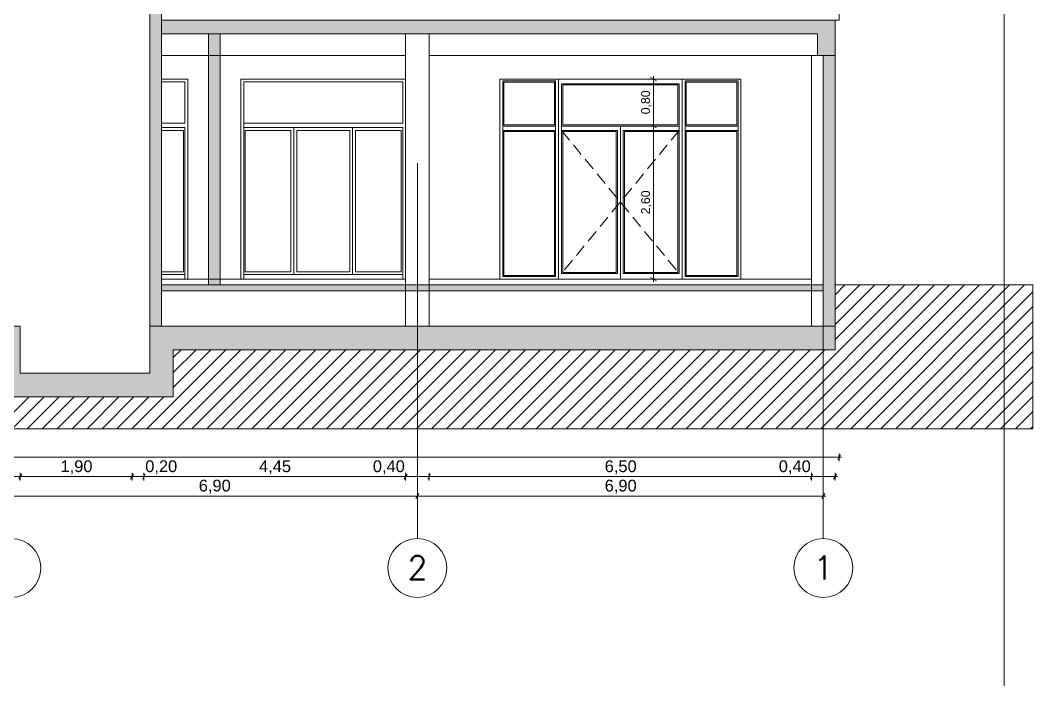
# Model space of a CAD drawing. Header units: metres. Extents: x 476297 to 476657, y 4620828 to 4621206.
# Drawn here: x 476561.08 to 476578.29, y 4621134.24 to 4621145.55 of the extents above; entities that cross this region are included whole.
import ezdxf

# ---------------------------------------------------------------- set-up
doc = ezdxf.new("R2010")
doc.units = ezdxf.units.M
doc.header["$MEASUREMENT"] = 0
doc.linetypes.add('Hidden Line', pattern=[0.3175, 0.211667, -0.105833])
for name, color, linetype in [('0_0 Architecture', 7, 'Continuous'), ('2D Drafting - General_Pen_No__250', 7, 'Continuous'), ('2D Drafting - General_Pen_No__7', 7, 'Continuous'), ('Annotation - Text_Pen_No__7', 7, 'Continuous'), ('gegmebi_Pen_No__7', 7, 'Continuous'), ('New2D Drafting - General_Pen_No__250', 7, 'Continuous'), ('New2D Drafting - General_Pen_No__250_Pen_No__7', 7, 'Continuous'), ('New2D Drafting - General_Pen_No__7', 7, 'Continuous'), ('New_________ _________ ___2', 7, 'Continuous'), ('Newgegmebi_Pen_No__7', 7, 'Continuous'), ('Newreg_nak', 7, 'Continuous'), ('NewStructural - Bearing', 7, 'Continuous'), ('zoma', 7, 'Continuous'), ('zoma_Pen_No__5_Pen_No__5', 7, 'Continuous')]:
    doc.layers.add(name, color=color, linetype=linetype)
doc.styles.add('GENERATED_STYLE_1', font='arial.ttf')
doc.styles.add('GENERATED_STYLE_2', font='arial.ttf')
doc.dimstyles.new('GENERATED_STYLE__1', dxfattribs={"dimtxt": 0.2, "dimasz": 0.064421, "dimexe": 0.18, "dimexo": 0.003, "dimgap": 0.09, "dimtad": 1, "dimtih": 1, "dimtoh": 1, "dimzin": 0, "dimdsep": 46, "dimtxsty": 'GENERATED_STYLE_2', "dimblk": 'ARROWHEAD_2', "dimblk1": 'ARROWHEAD_2', "dimblk2": 'ARROWHEAD_2', "dimcen": 0.09, "dimclrd": 142, "dimclre": 142, "dimclrt": 142, "dimadec": 0, "dimazin": 0, "dimtfac": 1, "dimtdec": 4, "dimtmove": 0, "dimatfit": 3, "dimfxl": 1, "dimtolj": 1, "dimtzin": 0, "dimarcsym": 0})
doc.dimstyles.new('GENERATED_STYLE__12', dxfattribs={"dimtxt": 0.15, "dimasz": 0.076, "dimexe": 0.18, "dimexo": 0.003, "dimgap": 0.09, "dimtad": 1, "dimzin": 0, "dimdsep": 46, "dimtxsty": 'GENERATED_STYLE_1', "dimblk": 'ARROWHEAD_2', "dimblk1": 'ARROWHEAD_2', "dimblk2": 'ARROWHEAD_2', "dimcen": 0.09, "dimclrd": 142, "dimclre": 142, "dimclrt": 142, "dimadec": 0, "dimazin": 0, "dimtfac": 1, "dimtdec": 4, "dimtmove": 0, "dimatfit": 3, "dimfxl": 1, "dimtolj": 1, "dimtzin": 0, "dimarcsym": 0})

# ---------------------------------------------------------------- blocks, each defined once
blk = doc.blocks.new('*D105', base_point=(476844.527, 4621385.791))
at = {"layer": 'zoma', "color": 142, "linetype": 'Continuous', "lineweight": 0, "transparency": 16777216}
for p, q in [((476533.019, 4621138.123), (476533.061, 4621138.123)), ((476533.085, 4621138.165), (476533.036, 4621138.081)), ((476533.061, 4621138.059), (476533.061, 4621138.187)), ((476533.061, 4621138.123), (476575.001, 4621138.123)), ((476574.976, 4621138.081), (476575.025, 4621138.165)), ((476575.001, 4621138.059), (476575.001, 4621138.187)), ((476575.001, 4621138.123), (476575.042, 4621138.123))]:
    blk.add_line(p, q, dxfattribs=at)
at = {"layer": 'zoma', "color": 142, "lineweight": 0, "transparency": 16777216, "insert": (476553.689, 4621138.163), "char_height": 0.2, "attachment_point": 7, "style": 'GENERATED_STYLE_2'}
blk.add_mtext('\\A1;{\\pql;\\fArial CYR|b0|i0|c204|p34;41,94}', dxfattribs=at)
blk = doc.blocks.new('ARROWHEAD_2')
at = {"color": 0, "linetype": 'Continuous', "lineweight": 0}
for p, q in [((0, 0), (-1, 0)), ((-0.38, -0.66), (0.38, 0.66))]:
    blk.add_line(p, q, dxfattribs=at)
blk = doc.blocks.new('*D110', base_point=(476844.527, 4621385.791))
at = {"layer": 'zoma', "color": 142, "linetype": 'Continuous', "lineweight": 0, "transparency": 16777216}
for p, q in [((476560.955, 4621137.507), (476560.906, 4621137.423)), ((476560.931, 4621137.401), (476560.931, 4621137.529)), ((476560.931, 4621137.465), (476567.831, 4621137.465)), ((476567.855, 4621137.507), (476567.806, 4621137.423)), ((476567.831, 4621137.401), (476567.831, 4621137.529))]:
    blk.add_line(p, q, dxfattribs=at)
at = {"layer": 'zoma', "color": 142, "lineweight": 0, "transparency": 16777216, "insert": (476564.115, 4621137.505), "char_height": 0.2, "attachment_point": 7, "style": 'GENERATED_STYLE_2'}
blk.add_mtext('\\A1;{\\pql;\\fArial CYR|b0|i0|c204|p34;6,90}', dxfattribs=at)
blk = doc.blocks.new('*D111', base_point=(476844.527, 4621385.791))
at = {"layer": 'zoma', "color": 142, "linetype": 'Continuous', "lineweight": 0, "transparency": 16777216}
for p, q in [((476567.855, 4621137.507), (476567.806, 4621137.423)), ((476567.831, 4621137.401), (476567.831, 4621137.529)), ((476567.831, 4621137.465), (476574.731, 4621137.465)), ((476574.706, 4621137.423), (476574.755, 4621137.507)), ((476574.731, 4621137.401), (476574.731, 4621137.529)), ((476574.731, 4621137.465), (476574.772, 4621137.465))]:
    blk.add_line(p, q, dxfattribs=at)
at = {"layer": 'zoma', "color": 142, "lineweight": 0, "transparency": 16777216, "insert": (476571.015, 4621137.505), "char_height": 0.2, "attachment_point": 7, "style": 'GENERATED_STYLE_2'}
blk.add_mtext('\\A1;{\\pql;\\fArial CYR|b0|i0|c204|p34;6,90}', dxfattribs=at)
blk = doc.blocks.new('*D120', base_point=(476844.527, 4621385.791))
at = {"layer": 'zoma', "color": 142, "linetype": 'Continuous', "lineweight": 0, "transparency": 16777216}
for p, q in [((476560.805, 4621137.837), (476560.756, 4621137.752)), ((476560.781, 4621137.731), (476560.781, 4621137.858)), ((476560.781, 4621137.794), (476561.081, 4621137.794)), ((476561.105, 4621137.837), (476561.056, 4621137.752)), ((476561.081, 4621137.731), (476561.081, 4621137.858))]:
    blk.add_line(p, q, dxfattribs=at)
blk = doc.blocks.new('*D121', base_point=(476844.527, 4621385.791))
at = {"layer": 'zoma', "color": 142, "linetype": 'Continuous', "lineweight": 0, "transparency": 16777216}
for p, q in [((476561.105, 4621137.837), (476561.056, 4621137.752)), ((476561.081, 4621137.731), (476561.081, 4621137.858)), ((476561.081, 4621137.794), (476562.981, 4621137.794)), ((476563.005, 4621137.837), (476562.956, 4621137.752)), ((476562.981, 4621137.731), (476562.981, 4621137.858))]:
    blk.add_line(p, q, dxfattribs=at)
at = {"layer": 'zoma', "color": 142, "lineweight": 0, "transparency": 16777216, "insert": (476561.765, 4621137.834), "char_height": 0.2, "attachment_point": 7, "style": 'GENERATED_STYLE_2'}
blk.add_mtext('\\A1;{\\pql;\\fArial CYR|b0|i0|c204|p34;1,90}', dxfattribs=at)
blk = doc.blocks.new('*D122', base_point=(476844.527, 4621385.791))
at = {"layer": 'zoma', "color": 142, "linetype": 'Continuous', "lineweight": 0, "transparency": 16777216}
for p, q in [((476563.005, 4621137.837), (476562.956, 4621137.752)), ((476562.981, 4621137.731), (476562.981, 4621137.858)), ((476562.981, 4621137.794), (476563.181, 4621137.794)), ((476563.205, 4621137.837), (476563.156, 4621137.752)), ((476563.181, 4621137.731), (476563.181, 4621137.858))]:
    blk.add_line(p, q, dxfattribs=at)
blk = doc.blocks.new('*D123', base_point=(476844.527, 4621385.791))
at = {"layer": 'zoma', "color": 142, "linetype": 'Continuous', "lineweight": 0, "transparency": 16777216}
for p, q in [((476563.205, 4621137.837), (476563.156, 4621137.752)), ((476563.181, 4621137.731), (476563.181, 4621137.858)), ((476563.181, 4621137.794), (476567.631, 4621137.794)), ((476567.655, 4621137.837), (476567.606, 4621137.752)), ((476567.631, 4621137.731), (476567.631, 4621137.858))]:
    blk.add_line(p, q, dxfattribs=at)
at = {"layer": 'zoma', "color": 142, "lineweight": 0, "transparency": 16777216, "char_height": 0.2, "attachment_point": 7, "style": 'GENERATED_STYLE_2'}
for s, insert in [('\\A1;{\\pql;\\fArial CYR|b0|i0|c204|p34;0,20}', (476563.205, 4621137.834)), ('\\A1;{\\pql;\\fArial CYR|b0|i0|c204|p34;4,45}', (476565.14, 4621137.834)), ('\\A1;{\\pql;\\fArial CYR|b0|i0|c204|p34;0,40}', (476567.074, 4621137.834))]:
    blk.add_mtext(s, dxfattribs=dict(at, insert=insert))
blk = doc.blocks.new('*D124', base_point=(476844.527, 4621385.791))
at = {"layer": 'zoma', "color": 142, "linetype": 'Continuous', "lineweight": 0, "transparency": 16777216}
for p, q in [((476567.655, 4621137.837), (476567.606, 4621137.752)), ((476567.631, 4621137.731), (476567.631, 4621137.858)), ((476567.631, 4621137.794), (476568.031, 4621137.794)), ((476568.055, 4621137.837), (476568.006, 4621137.752)), ((476568.031, 4621137.731), (476568.031, 4621137.858))]:
    blk.add_line(p, q, dxfattribs=at)
blk = doc.blocks.new('*D125', base_point=(476844.527, 4621385.791))
at = {"layer": 'zoma', "color": 142, "linetype": 'Continuous', "lineweight": 0, "transparency": 16777216}
for p, q in [((476568.055, 4621137.837), (476568.006, 4621137.752)), ((476568.031, 4621137.731), (476568.031, 4621137.858)), ((476568.031, 4621137.794), (476574.531, 4621137.794)), ((476574.555, 4621137.837), (476574.506, 4621137.752)), ((476574.531, 4621137.731), (476574.531, 4621137.858))]:
    blk.add_line(p, q, dxfattribs=at)
at = {"layer": 'zoma', "color": 142, "lineweight": 0, "transparency": 16777216, "char_height": 0.2, "attachment_point": 7, "style": 'GENERATED_STYLE_2'}
for s, insert in [('\\A1;{\\pql;\\fArial CYR|b0|i0|c204|p34;6,50}', (476571.015, 4621137.834)), ('\\A1;{\\pql;\\fArial CYR|b0|i0|c204|p34;0,40}', (476573.974, 4621137.834))]:
    blk.add_mtext(s, dxfattribs=dict(at, insert=insert))
blk = doc.blocks.new('*D126', base_point=(476844.527, 4621385.791))
at = {"layer": 'zoma', "color": 142, "linetype": 'Continuous', "lineweight": 0, "transparency": 16777216}
for p, q in [((476574.555, 4621137.837), (476574.506, 4621137.752)), ((476574.531, 4621137.731), (476574.531, 4621137.858)), ((476574.531, 4621137.794), (476574.931, 4621137.794)), ((476574.906, 4621137.752), (476574.955, 4621137.837)), ((476574.931, 4621137.731), (476574.931, 4621137.858)), ((476574.931, 4621137.794), (476574.972, 4621137.794))]:
    blk.add_line(p, q, dxfattribs=at)
blk = doc.blocks.new('*D520', base_point=(476844.527, 4621385.791))
at = {"layer": 'zoma', "color": 142, "linetype": 'Continuous', "lineweight": 0, "transparency": 16777216}
for p, q in [((476571.793, 4621143.781), (476571.893, 4621143.723)), ((476571.918, 4621143.752), (476571.768, 4621143.752)), ((476571.843, 4621141.152), (476571.843, 4621143.752)), ((476571.918, 4621141.152), (476571.768, 4621141.152)), ((476571.793, 4621141.181), (476571.893, 4621141.123)), ((476571.843, 4621141.103), (476571.843, 4621141.152))]:
    blk.add_line(p, q, dxfattribs=at)
at = {"layer": 'zoma', "color": 142, "lineweight": 0, "transparency": 16777216, "insert": (476571.813, 4621142.252), "char_height": 0.15, "attachment_point": 7, "rotation": 90, "style": 'GENERATED_STYLE_1'}
blk.add_mtext('\\A1;{\\pql;\\fArial|b0|i0|c0|p34;2,60}', dxfattribs=at)
blk = doc.blocks.new('*D521', base_point=(476844.527, 4621385.791))
at = {"layer": 'zoma', "color": 142, "linetype": 'Continuous', "lineweight": 0, "transparency": 16777216}
for p, q in [((476571.918, 4621144.552), (476571.768, 4621144.552)), ((476571.893, 4621144.523), (476571.793, 4621144.581)), ((476571.843, 4621144.552), (476571.843, 4621144.601)), ((476571.843, 4621143.752), (476571.843, 4621144.552)), ((476571.793, 4621143.781), (476571.893, 4621143.723)), ((476571.918, 4621143.752), (476571.768, 4621143.752))]:
    blk.add_line(p, q, dxfattribs=at)
at = {"layer": 'zoma', "color": 142, "lineweight": 0, "transparency": 16777216, "insert": (476571.813, 4621143.952), "char_height": 0.15, "attachment_point": 7, "rotation": 90, "style": 'GENERATED_STYLE_1'}
blk.add_mtext('\\A1;{\\pql;\\fArial|b0|i0|c0|p34;0,80}', dxfattribs=at)

msp = doc.modelspace()

# ---------------------------------------------------------------- hatches: boundary and pattern name
at = {"layer": '0_0 Architecture', "linetype": 'Continuous', "lineweight": 0}
msp.add_hatch(color=250, dxfattribs=at).paths.add_polyline_path([(476533.131, 4621139.952), (476533.131, 4621140.352), (476544.781, 4621140.352), (476544.781, 4621139.552), (476546.981, 4621139.552), (476546.981, 4621140.352), (476561.081, 4621140.352), (476561.081, 4621139.552), (476563.281, 4621139.552), (476563.281, 4621140.352), (476574.931, 4621140.352), (476574.931, 4621139.952), (476563.68, 4621139.952), (476563.68, 4621139.152), (476560.681, 4621139.152), (476560.681, 4621139.952), (476547.38, 4621139.952), (476547.38, 4621139.152), (476544.381, 4621139.152), (476544.381, 4621139.952)])
at = {"layer": '2D Drafting - General_Pen_No__250', "linetype": 'Continuous', "lineweight": 0}
for points in [[(476563.481, 4621145.322), (476563.481, 4621145.552), (476574.931, 4621145.552), (476574.931, 4621144.952), (476574.631, 4621144.952), (476574.631, 4621145.322)], [(476563.481, 4621140.952), (476563.481, 4621141.052), (476574.731, 4621141.052), (476574.731, 4621140.952)]]:
    msp.add_hatch(color=7, dxfattribs=at).paths.add_polyline_path(points)
at = {"layer": 'New2D Drafting - General_Pen_No__250', "linetype": 'Continuous', "lineweight": 0}
for points in [[(476563.281, 4621156.582), (476563.481, 4621156.582), (476563.481, 4621140.352), (476563.281, 4621140.352)], [(476574.731, 4621144.952), (476574.931, 4621144.952), (476574.931, 4621140.352), (476574.731, 4621140.352)]]:
    msp.add_hatch(color=154, dxfattribs=at).paths.add_polyline_path(points)
at = {"layer": 'New2D Drafting - General_Pen_No__250_Pen_No__7', "linetype": 'Continuous', "lineweight": 0}
msp.add_hatch(color=7, dxfattribs=at).paths.add_polyline_path([(476564.481, 4621141.052), (476564.481, 4621145.322), (476564.281, 4621145.322), (476564.281, 4621141.052)])
at = {"layer": 'New2D Drafting - General_Pen_No__7', "linetype": 'Continuous', "lineweight": 0}
h = msp.add_hatch(dxfattribs=at)
h.set_pattern_fill('MASONRY_BLOCK', style=0, pattern_type=2)
h.set_pattern_definition([(45, (476844.52715, 4621385.79104), (-0.12727922, 0.12727922), [])])
h.paths.add_polyline_path([(476529.546, 4621138.609), (476529.546, 4621141.052), (476533.131, 4621141.052), (476533.131, 4621139.952), (476544.381, 4621139.952), (476544.381, 4621139.152), (476547.38, 4621139.152), (476547.38, 4621139.952), (476560.681, 4621139.952), (476560.681, 4621139.152), (476563.68, 4621139.152), (476563.68, 4621139.952), (476574.931, 4621139.952), (476574.931, 4621141.052), (476578.291, 4621141.052), (476578.291, 4621138.609)])

# ---------------------------------------------------------------- linework, layer by layer
at = {"layer": '0_0 Architecture', "color": 7, "linetype": 'Continuous', "lineweight": 0, "flags": 128}
msp.add_lwpolyline([(476533.131, 4621139.952), (476533.131, 4621140.352), (476544.781, 4621140.352), (476544.781, 4621139.552), (476546.981, 4621139.552), (476546.981, 4621140.352), (476561.081, 4621140.352), (476561.081, 4621139.552), (476563.281, 4621139.552), (476563.281, 4621140.352), (476574.931, 4621140.352), (476574.931, 4621139.952), (476563.68, 4621139.952), (476563.68, 4621139.152), (476560.681, 4621139.152), (476560.681, 4621139.952), (476547.38, 4621139.952), (476547.38, 4621139.152), (476544.381, 4621139.152), (476544.381, 4621139.952)], close=True, dxfattribs=at)
at = {"layer": '2D Drafting - General_Pen_No__250', "color": 7, "linetype": 'Continuous', "lineweight": 0, "flags": 128}
for points in [[(476563.481, 4621145.322), (476563.481, 4621145.552), (476574.931, 4621145.552), (476574.931, 4621144.952), (476574.631, 4621144.952), (476574.631, 4621145.322)], [(476563.481, 4621140.952), (476563.481, 4621141.052), (476574.731, 4621141.052), (476574.731, 4621140.952)]]:
    msp.add_lwpolyline(points, close=True, dxfattribs=at)
at = {"layer": '2D Drafting - General_Pen_No__7', "color": 252, "linetype": 'Continuous', "lineweight": 0, "flags": 128}
for points in [[(476570.231, 4621144.552), (476569.231, 4621144.552), (476569.231, 4621141.152), (476570.231, 4621141.152)], [(476569.301, 4621144.499), (476570.161, 4621144.499), (476570.161, 4621143.772), (476569.301, 4621143.772)], [(476570.231, 4621144.552), (476572.331, 4621144.552), (476572.331, 4621141.152), (476570.231, 4621141.152)], [(476572.331, 4621144.552), (476573.331, 4621144.552), (476573.331, 4621141.152), (476572.331, 4621141.152)], [(476573.261, 4621144.499), (476572.401, 4621144.499), (476572.401, 4621143.772), (476573.261, 4621143.772)], [(476569.301, 4621143.659), (476570.161, 4621143.659), (476570.161, 4621141.214), (476569.301, 4621141.214)], [(476573.261, 4621143.659), (476572.401, 4621143.659), (476572.401, 4621141.214), (476573.261, 4621141.214)]]:
    msp.add_lwpolyline(points, close=True, dxfattribs=at)
for points in [[(476570.18, 4621144.519), (476569.281, 4621144.519)], [(476569.281, 4621141.194), (476569.281, 4621144.519)], [(476569.281, 4621141.194), (476570.18, 4621141.194), (476570.18, 4621144.519)], [(476571.231, 4621143.678), (476571.231, 4621141.246), (476570.281, 4621141.246), (476570.281, 4621144.471)], [(476571.331, 4621143.678), (476571.331, 4621141.246), (476572.281, 4621141.246), (476572.281, 4621144.471), (476570.281, 4621144.471)], [(476572.381, 4621144.519), (476573.281, 4621144.519)], [(476573.281, 4621141.194), (476572.381, 4621141.194), (476572.381, 4621144.519)], [(476573.281, 4621141.194), (476573.281, 4621144.519)], [(476572.261, 4621143.772), (476572.261, 4621144.451), (476570.301, 4621144.451)], [(476570.301, 4621144.451), (476570.301, 4621143.772)], [(476570.301, 4621143.659), (476570.301, 4621141.266), (476571.211, 4621141.266), (476571.211, 4621143.659)], [(476571.281, 4621143.752), (476571.281, 4621142.602), (476571.281, 4621141.152)], [(476571.351, 4621143.659), (476571.351, 4621141.266), (476572.261, 4621141.266), (476572.261, 4621143.659)]]:
    msp.add_lwpolyline(points, dxfattribs=at)
at = {"layer": '2D Drafting - General_Pen_No__7', "color": 252, "linetype": 'Hidden Line', "lineweight": 0, "flags": 128}
for points in [[(476570.281, 4621143.678), (476572.281, 4621141.246)], [(476572.281, 4621143.678), (476570.281, 4621141.246)]]:
    msp.add_lwpolyline(points, dxfattribs=at)
at = {"layer": 'gegmebi_Pen_No__7', "color": 252, "linetype": 'Continuous', "lineweight": 0}
for p, q in [((476570.301, 4621143.772), (476572.261, 4621143.772)), ((476569.281, 4621143.752), (476570.18, 4621143.752)), ((476569.281, 4621143.678), (476570.18, 4621143.678)), ((476570.281, 4621143.752), (476572.281, 4621143.752)), ((476570.281, 4621143.678), (476571.231, 4621143.678)), ((476570.301, 4621143.659), (476571.211, 4621143.659)), ((476571.331, 4621143.678), (476572.281, 4621143.678)), ((476571.351, 4621143.659), (476572.261, 4621143.659)), ((476573.281, 4621143.752), (476572.381, 4621143.752)), ((476573.281, 4621143.678), (476572.381, 4621143.678))]:
    msp.add_line(p, q, dxfattribs=at)
at = {"layer": 'gegmebi_Pen_No__7', "color": 7, "linetype": 'Continuous', "lineweight": 0, "flags": 128}
for points in [[(476567.631, 4621141.052), (476563.481, 4621141.052), (476563.481, 4621141.152), (476567.631, 4621141.152)], [(476574.531, 4621141.052), (476568.031, 4621141.052), (476568.031, 4621141.152), (476574.531, 4621141.152)]]:
    msp.add_lwpolyline(points, close=True, dxfattribs=at)
at = {"layer": 'New2D Drafting - General_Pen_No__250', "color": 7, "linetype": 'Continuous', "lineweight": 0, "flags": 128}
for points in [[(476563.281, 4621156.582), (476563.481, 4621156.582), (476563.481, 4621140.352), (476563.281, 4621140.352)], [(476574.731, 4621144.952), (476574.931, 4621144.952), (476574.931, 4621140.352), (476574.731, 4621140.352)]]:
    msp.add_lwpolyline(points, close=True, dxfattribs=at)
at = {"layer": 'New2D Drafting - General_Pen_No__250_Pen_No__7', "color": 7, "linetype": 'Continuous', "lineweight": 0, "flags": 128}
msp.add_lwpolyline([(476564.481, 4621141.052), (476564.481, 4621145.322), (476564.281, 4621145.322), (476564.281, 4621141.052)], close=True, dxfattribs=at)
at = {"layer": 'New2D Drafting - General_Pen_No__7', "color": 7, "linetype": 'Continuous', "lineweight": 0, "flags": 128}
msp.add_lwpolyline([(476529.546, 4621138.609), (476529.546, 4621141.052), (476533.131, 4621141.052), (476533.131, 4621139.952), (476544.381, 4621139.952), (476544.381, 4621139.152), (476547.38, 4621139.152), (476547.38, 4621139.952), (476560.681, 4621139.952), (476560.681, 4621139.152), (476563.68, 4621139.152), (476563.68, 4621139.952), (476574.931, 4621139.952), (476574.931, 4621141.052), (476578.291, 4621141.052), (476578.291, 4621138.609)], close=True, dxfattribs=at)
at = {"layer": 'New_________ _________ ___2', "color": 252, "linetype": 'Continuous', "lineweight": 0}
for p, q in [((476563.481, 4621141.152), (476563.931, 4621141.152)), ((476564.831, 4621141.152), (476567.631, 4621141.152))]:
    msp.add_line(p, q, dxfattribs=at)
at = {"layer": 'Newgegmebi_Pen_No__7', "color": 251, "linetype": 'Continuous', "lineweight": 0}
for p, q in [((476563.481, 4621144.952), (476567.631, 4621144.952)), ((476568.031, 4621144.952), (476574.531, 4621144.952))]:
    msp.add_line(p, q, dxfattribs=at)
at = {"layer": 'Newgegmebi_Pen_No__7', "color": 7, "linetype": 'Continuous', "lineweight": 0}
for points in [[(476567.631, 4621140.352), (476568.031, 4621140.352), (476568.031, 4621145.322), (476567.631, 4621145.322)], [(476574.531, 4621140.352), (476574.931, 4621140.352), (476574.931, 4621144.952), (476574.531, 4621144.952)]]:
    msp.add_lwpolyline(points, close=True, dxfattribs=at)
at = {"layer": 'Newreg_nak', "color": 7, "linetype": 'Continuous', "lineweight": 0, "flags": 128}
msp.add_lwpolyline([(476574.931, 4621155.651), (476575.001, 4621155.651), (476575.001, 4621145.551), (476574.931, 4621145.551)], dxfattribs=at)
at = {"layer": 'NewStructural - Bearing', "color": 1, "linetype": 'Continuous', "lineweight": 0}
msp.add_line((476577.804, 4621158.857), (476577.804, 4621134.24), dxfattribs=at)
at = {"layer": 'NewStructural - Bearing', "color": 252, "linetype": 'Continuous', "lineweight": 0}
for p, q in [((476563.481, 4621144.552), (476563.931, 4621144.552)), ((476563.481, 4621144.502), (476563.881, 4621144.502)), ((476563.881, 4621144.502), (476563.881, 4621143.802)), ((476563.931, 4621141.152), (476563.931, 4621144.552)), ((476564.831, 4621144.552), (476567.631, 4621144.552)), ((476564.831, 4621141.152), (476564.831, 4621144.552)), ((476564.881, 4621141.152), (476564.881, 4621144.502)), ((476564.881, 4621144.502), (476567.581, 4621144.502)), ((476567.581, 4621144.502), (476567.581, 4621143.802)), ((476567.631, 4621141.152), (476567.631, 4621144.552)), ((476563.881, 4621143.802), (476563.481, 4621143.802)), ((476567.581, 4621143.802), (476564.881, 4621143.802)), ((476563.881, 4621143.727), (476563.481, 4621143.727)), ((476563.481, 4621143.677), (476563.856, 4621143.677)), ((476563.856, 4621143.677), (476563.856, 4621141.277)), ((476563.881, 4621141.152), (476563.881, 4621143.727)), ((476567.581, 4621143.727), (476564.881, 4621143.727)), ((476564.906, 4621141.277), (476564.906, 4621143.677)), ((476564.906, 4621143.677), (476565.681, 4621143.677)), ((476565.681, 4621143.677), (476565.681, 4621141.277)), ((476565.731, 4621143.727), (476565.731, 4621143.677)), ((476565.731, 4621143.677), (476565.731, 4621141.227)), ((476565.781, 4621141.277), (476565.781, 4621143.677)), ((476565.781, 4621143.677), (476566.681, 4621143.677)), ((476566.681, 4621143.677), (476566.681, 4621141.277)), ((476566.731, 4621143.727), (476566.731, 4621143.677)), ((476566.731, 4621143.677), (476566.731, 4621141.227)), ((476566.781, 4621141.277), (476566.781, 4621143.677)), ((476566.781, 4621143.677), (476567.556, 4621143.677)), ((476567.556, 4621143.677), (476567.556, 4621141.277)), ((476567.581, 4621141.152), (476567.581, 4621143.727)), ((476563.856, 4621141.277), (476563.481, 4621141.277)), ((476563.481, 4621141.227), (476563.881, 4621141.227)), ((476564.881, 4621141.227), (476567.581, 4621141.227)), ((476565.681, 4621141.277), (476564.906, 4621141.277)), ((476566.681, 4621141.277), (476565.781, 4621141.277)), ((476567.556, 4621141.277), (476566.781, 4621141.277))]:
    msp.add_line(p, q, dxfattribs=at)
at = {"layer": 'zoma_Pen_No__5_Pen_No__5', "color": 142, "linetype": 'Continuous', "lineweight": 0}
for p, q in [((476567.831, 4621143.12), (476567.831, 4621136.737)), ((476574.731, 4621143.12), (476574.731, 4621136.737))]:
    msp.add_line(p, q, dxfattribs=at)
for centre in [(476560.931, 4621136.243), (476567.831, 4621136.243), (476574.731, 4621136.243)]:
    msp.add_circle(centre, 0.501, dxfattribs=at)

# ---------------------------------------------------------------- texts
at = {"layer": 'Annotation - Text_Pen_No__7', "color": 144, "linetype": 'Continuous', "lineweight": 0, "char_height": 0.4, "attachment_point": 2}
for s, insert in [('\\A1;{\\pqc;\\Ftxt.shx;2}', (476567.833, 4621136.447)), ('\\A1;{\\pqc;\\Ftxt.shx;1}', (476574.733, 4621136.447))]:
    msp.add_mtext(s, dxfattribs=dict(at, insert=insert))

# ---------------------------------------------------------------- dimensions: what is measured, and where the dimension line sits
at = {"layer": 'zoma', "color": 142, "linetype": 'Continuous', "lineweight": 0}
for base, p1, p2, picture, middle in [((476575.001, 4621138.123), (476533.061, 4621145.551), (476575.001, 4621145.551), '*D105', (476554.025, 4621138.263)), ((476561.081, 4621137.794), (476560.781, 4621142.703), (476561.081, 4621142.755), '*D120', (476560.484, 4621137.934)), ((476562.981, 4621137.794), (476561.081, 4621142.755), (476562.981, 4621142.692), '*D121', (476562.025, 4621137.934)), ((476563.181, 4621137.794), (476562.981, 4621142.692), (476563.181, 4621142.692), '*D122', (476563.465, 4621137.934)), ((476567.631, 4621137.794), (476563.181, 4621142.692), (476567.631, 4621142.585), '*D123', (476565.4, 4621137.934)), ((476568.031, 4621137.794), (476567.631, 4621142.585), (476568.031, 4621142.621), '*D124', (476567.334, 4621137.934)), ((476574.531, 4621137.794), (476568.031, 4621142.621), (476574.531, 4621142.65), '*D125', (476571.275, 4621137.934)), ((476574.931, 4621137.794), (476574.531, 4621142.65), (476574.931, 4621142.701), '*D126', (476574.234, 4621137.934)), ((476567.831, 4621137.465), (476560.931, 4621136.744), (476567.831, 4621136.744), '*D110', (476564.375, 4621137.605)), ((476574.731, 4621137.465), (476567.831, 4621136.744), (476574.731, 4621136.744), '*D111', (476571.275, 4621137.605))]:
    dim = msp.add_linear_dim(base=base, p1=p1, p2=p2, dimstyle='GENERATED_STYLE__1', dxfattribs=at)
    dim.commit()
    dim.dimension.update_dxf_attribs({"geometry": picture, "text_midpoint": middle, "dimtype": 160})
for base, p1, p2, picture, middle in [((476571.843, 4621144.552), (476572.281, 4621143.752), (476571.851, 4621144.552), '*D521', (476571.738, 4621144.147)), ((476571.843, 4621143.752), (476572.331, 4621141.152), (476572.281, 4621143.752), '*D520', (476571.738, 4621142.447))]:
    dim = msp.add_linear_dim(base=base, p1=p1, p2=p2, angle=90, dimstyle='GENERATED_STYLE__12', dxfattribs=at)
    dim.commit()
    dim.dimension.update_dxf_attribs({"geometry": picture, "text_midpoint": middle, "dimtype": 160, "text_rotation": 90})

doc.saveas('drawing.dxf')
